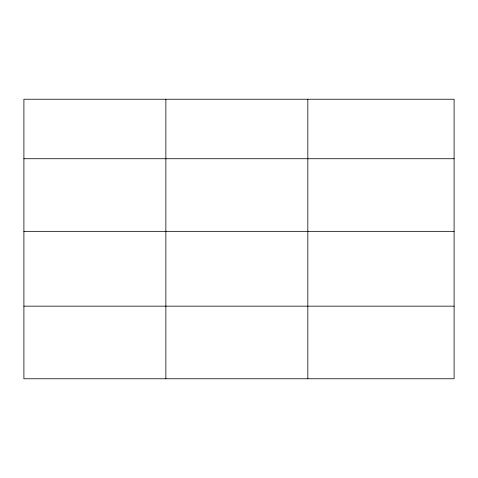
<?xml version="1.0" encoding="UTF-8"?>
<svg xmlns="http://www.w3.org/2000/svg" width="478" height="478" viewBox="0 0 478 478"><rect width="100%" height="100%" fill="white"/><g stroke="black" fill="none" stroke-linecap="round" stroke-linejoin="round"><path stroke-width="0.72" d="M454.1 231.346L454.1 99.233L23.9 99.233L23.9 378.767L454.1 378.767L454.1 231.346L23.9 231.346M23.9 158.732L454.1 158.732M23.9 306.159L454.1 306.159M307.832 99.233L307.832 378.767M165.866 99.233L165.866 378.767"/></g></svg>
